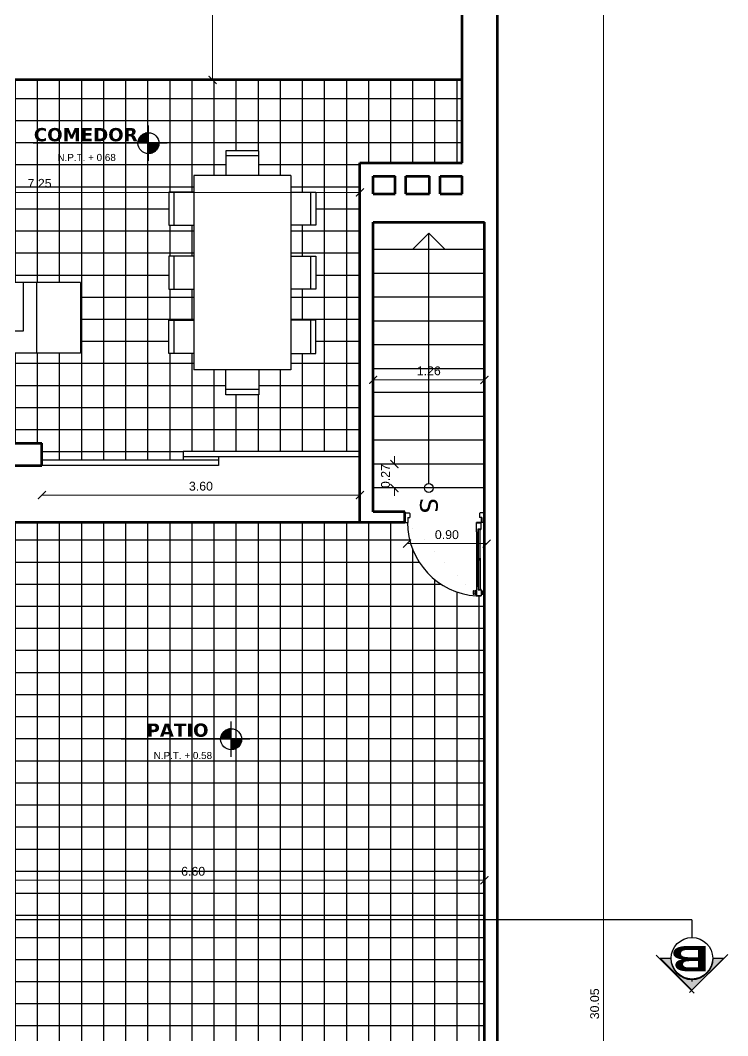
# Model space of a CAD drawing. Header units: inches. Extents: x -2.6 to 11.8, y -3.4 to 32.7.
# Drawn here: x 3.8 to 11.81, y 14.66 to 26.16 of the extents above; entities that cross this region are included whole.
import ezdxf
from ezdxf.enums import TextEntityAlignment as Align

# ---------------------------------------------------------------- set-up
doc = ezdxf.new("R2010")
doc.units = ezdxf.units.IN
doc.header["$MEASUREMENT"] = 0
doc.linetypes.add('CONTINUA', pattern=[0])
for name, color, linetype in [('Cotas', 60, 'Continuous'), ('Flecha', 6, 'Continuous'), ('Gradas', 3, 'Continuous'), ('Linea de corte', 30, 'Continuous'), ('Mobiliario', 2, 'Continuous'), ('Niveles', 86, 'Continuous'), ('Paisaje', 132, 'Continuous'), ('Puerta corrediza', 2, 'Continuous'), ('Puertas', 1, 'Continuous'), ('Texto', 98, 'Continuous'), ('Textura piso', 8, 'Continuous')]:
    doc.layers.add(name, color=color, linetype=linetype)
doc.layers.add('Paredes', color=5, linetype='Continuous', lineweight=80)
doc.styles.add('SANSSERIFBOLD', font='sasb____.pfb', dxfattribs={"width": 0.85, "height": 0.6})
doc.styles.get("Standard").update_dxf_attribs({"font": 'arial.ttf'})
doc.styles.add('style1', font='arial.ttf')
doc.dimstyles.new('Cotas', dxfattribs={"dimtxt": 0.1, "dimasz": 0.09, "dimexe": 0.2, "dimexo": 0.4, "dimgap": 0.05, "dimtad": 1, "dimzin": 0, "dimdsep": 46, "dimtxsty": 'Standard', "dimblk": 'ARCHTICK', "dimcen": 0.09, "dimse1": 1, "dimse2": 1, "dimclrd": 60, "dimclre": 256, "dimadec": 0, "dimazin": 0, "dimtfac": 1, "dimtix": 1, "dimtofl": 0, "dimtmove": 1, "dimatfit": 3, "dimfxl": 0, "dimtolj": 1, "dimtzin": 0, "dimlwd": 9, "dimarcsym": 0})
pattern_1 = [(0, (-26.74984, -126.97242), (7e-17, 0.25), []), (90, (-26.74984, -126.97242), (-0.25, 7e-17), [])]

# ---------------------------------------------------------------- blocks, each defined once
blk = doc.blocks.new('Mesa')
at = {"layer": 'Mobiliario'}
for p, q in [((42.574, 39.86), (42.199, 39.86)), ((42.199, 39.86), (42.199, 39.579)), ((42.574, 39.801), (42.199, 39.801)), ((42.574, 39.579), (42.574, 39.86)), ((42.936, 39.579), (41.836, 39.579)), ((41.836, 39.579), (41.836, 37.379)), ((42.936, 39.579), (42.936, 37.379)), ((41.836, 39.392), (41.555, 39.392)), ((41.555, 39.392), (41.555, 39.016)), ((41.613, 39.392), (41.613, 39.016)), ((42.936, 39.392), (43.218, 39.392)), ((43.159, 39.392), (43.159, 39.016)), ((43.218, 39.392), (43.218, 39.016)), ((41.555, 39.016), (41.836, 39.016)), ((43.218, 39.016), (42.936, 39.016)), ((41.836, 38.666), (41.555, 38.666)), ((41.555, 38.666), (41.555, 38.291)), ((41.613, 38.666), (41.613, 38.291)), ((42.936, 38.666), (43.218, 38.666)), ((43.159, 38.666), (43.159, 38.291)), ((43.218, 38.666), (43.218, 38.291)), ((41.555, 38.291), (41.836, 38.291)), ((43.218, 38.291), (42.936, 38.291)), ((41.555, 37.565), (41.555, 37.941)), ((41.555, 37.941), (41.836, 37.941)), ((41.613, 37.941), (41.613, 37.565)), ((43.218, 37.941), (42.936, 37.941)), ((43.159, 37.941), (43.159, 37.565)), ((43.218, 37.565), (43.218, 37.941)), ((41.836, 37.565), (41.555, 37.565)), ((42.936, 37.565), (43.218, 37.565)), ((42.936, 37.379), (41.836, 37.379)), ((42.199, 37.097), (42.199, 37.379)), ((42.574, 37.379), (42.574, 37.097)), ((42.574, 37.156), (42.199, 37.156)), ((42.574, 37.097), (42.199, 37.097))]:
    blk.add_line(p, q, dxfattribs=at)
blk = doc.blocks.new('Muebles cocina')
at = {"layer": 'Mobiliario'}
for p, q in [((40.124, 31.347), (40.124, 28.847)), ((40.124, 31.347), (40.924, 31.347)), ((40.924, 31.347), (40.924, 28.847)), ((40.124, 30.847), (40.924, 30.847)), ((39.824, 30.611), (39.224, 30.611)), ((39.224, 30.611), (39.224, 29.511)), ((39.824, 30.611), (39.824, 29.511)), ((40.124, 30.697), (40.674, 30.697)), ((40.674, 30.697), (40.674, 28.997)), ((40.124, 30.137), (40.674, 30.137)), ((40.674, 29.557), (40.124, 29.557)), ((39.224, 29.511), (39.824, 29.511)), ((39.224, 29.211), (39.824, 29.211)), ((39.224, 29.211), (39.224, 28.761)), ((39.824, 28.761), (39.824, 29.211)), ((40.674, 28.997), (40.124, 28.997)), ((39.224, 28.761), (39.824, 28.761)), ((40.924, 28.847), (40.124, 28.847))]:
    blk.add_line(p, q, dxfattribs=at)
blk = doc.blocks.new('puerta2')
at = {"layer": 'Puertas'}
for p, q in [((150.338, 38.722), (150.338, 38.614)), ((150.338, 38.722), (150.385, 38.722)), ((150.338, 38.722), (150.338, 38.614)), ((150.338, 38.722), (150.385, 38.722)), ((150.369, 38.67), (150.369, 38.614)), ((150.369, 38.67), (150.392, 38.67)), ((150.369, 38.67), (150.369, 38.614)), ((150.369, 38.67), (150.392, 38.67)), ((150.371, 38.668), (150.371, 38.614)), ((150.373, 38.668), (150.371, 38.668)), ((150.371, 38.668), (150.371, 38.614)), ((150.373, 38.668), (150.371, 38.668)), ((150.373, 38.668), (150.373, 38.614)), ((150.373, 38.668), (150.373, 38.614)), ((150.385, 38.722), (150.392, 38.715)), ((150.385, 38.722), (150.392, 38.715)), ((150.392, 38.715), (150.392, 38.67)), ((150.392, 38.715), (150.392, 38.67)), ((151.191, 38.722), (151.184, 38.715)), ((151.191, 38.722), (151.184, 38.715)), ((151.184, 38.715), (151.184, 38.67)), ((151.184, 38.715), (151.184, 38.67)), ((151.206, 38.67), (151.184, 38.67)), ((151.206, 38.67), (151.184, 38.67)), ((151.238, 38.722), (151.191, 38.722)), ((151.238, 38.722), (151.191, 38.722)), ((151.206, 38.67), (151.206, 38.614)), ((151.206, 38.67), (151.206, 38.614)), ((151.238, 38.722), (151.238, 38.614)), ((151.238, 38.722), (151.238, 38.614)), ((150.338, 38.614), (150.369, 38.614)), ((150.338, 38.614), (150.369, 38.614)), ((150.371, 38.614), (150.373, 38.614)), ((150.371, 38.614), (150.373, 38.614)), ((150.375, 38.612), (150.375, 38.61)), ((150.375, 38.612), (150.429, 38.612)), ((150.375, 38.612), (150.375, 38.61)), ((150.375, 38.612), (150.429, 38.612)), ((150.429, 38.61), (150.375, 38.61)), ((150.429, 38.61), (150.375, 38.61)), ((150.375, 38.541), (150.375, 38.608)), ((150.429, 38.608), (150.375, 38.608)), ((150.375, 38.608), (150.429, 38.608)), ((150.375, 38.541), (150.375, 38.608)), ((150.429, 38.608), (150.375, 38.608)), ((150.375, 38.608), (150.429, 38.608)), ((150.408, 38.541), (150.375, 38.541)), ((150.408, 38.541), (150.375, 38.541)), ((150.382, 38.539), (150.375, 38.539)), ((150.382, 38.539), (150.375, 38.539)), ((150.382, 38.532), (150.382, 38.539)), ((150.382, 38.532), (150.382, 38.539)), ((150.385, 38.183), (150.385, 38.539)), ((150.385, 38.208), (150.385, 38.539)), ((150.385, 38.539), (150.406, 38.539)), ((150.406, 38.539), (150.385, 38.539)), ((150.385, 38.183), (150.385, 38.539)), ((150.385, 38.208), (150.385, 38.539)), ((150.385, 38.539), (150.406, 38.539)), ((150.406, 38.539), (150.385, 38.539)), ((150.406, 38.5), (150.406, 38.539)), ((150.406, 38.5), (150.406, 38.539)), ((150.408, 38.5), (150.408, 38.541)), ((150.408, 38.5), (150.408, 38.541)), ((150.429, 38.61), (150.429, 38.612)), ((150.429, 38.61), (150.429, 38.612)), ((150.429, 38.507), (150.429, 38.608)), ((150.429, 38.507), (150.429, 38.608)), ((151.238, 38.614), (151.206, 38.614)), ((151.238, 38.614), (151.206, 38.614)), ((150.406, 38.5), (150.405, 38.499)), ((150.406, 38.5), (150.405, 38.499)), ((150.406, 38.498), (150.405, 38.499)), ((150.406, 38.498), (150.405, 38.499)), ((150.406, 38.183), (150.406, 38.498)), ((150.406, 38.208), (150.406, 38.498)), ((150.406, 38.183), (150.406, 38.498)), ((150.406, 38.208), (150.406, 38.498)), ((150.423, 38.5), (150.408, 38.5)), ((150.423, 38.5), (150.408, 38.5)), ((150.413, 38.5), (150.413, 37.891)), ((150.413, 38.5), (150.413, 37.891)), ((150.419, 38.5), (150.419, 37.891)), ((150.419, 38.5), (150.419, 37.891)), ((150.423, 38.5), (150.429, 38.507)), ((150.423, 38.5), (150.429, 38.507)), ((150.426, 38.503), (150.426, 37.888)), ((150.426, 38.503), (150.426, 37.888)), ((150.428, 38.505), (150.428, 37.886)), ((150.428, 38.505), (150.428, 37.886)), ((150.429, 38.507), (150.429, 37.884)), ((150.429, 38.507), (150.429, 37.884)), ((150.385, 38.208), (150.385, 37.852)), ((150.385, 38.208), (150.385, 37.852)), ((150.385, 38.183), (150.385, 37.852)), ((150.385, 38.183), (150.385, 37.852)), ((150.406, 38.208), (150.406, 37.893)), ((150.406, 38.208), (150.406, 37.893)), ((150.406, 38.183), (150.406, 37.893)), ((150.406, 38.183), (150.406, 37.893)), ((150.341, 37.831), (150.341, 37.809)), ((150.341, 37.831), (150.341, 37.809)), ((150.359, 37.837), (150.35, 37.839)), ((150.359, 37.837), (150.35, 37.839)), ((150.359, 37.837), (150.359, 37.803)), ((150.359, 37.837), (150.359, 37.803)), ((150.359, 37.83), (150.365, 37.83)), ((150.359, 37.83), (150.365, 37.83)), ((150.365, 37.83), (150.365, 37.81)), ((150.365, 37.83), (150.365, 37.81)), ((150.371, 37.846), (150.375, 37.846)), ((150.371, 37.846), (150.375, 37.846)), ((150.382, 37.852), (150.375, 37.852)), ((150.382, 37.852), (150.375, 37.852)), ((150.408, 37.85), (150.375, 37.85)), ((150.375, 37.85), (150.375, 37.783)), ((150.408, 37.85), (150.375, 37.85)), ((150.375, 37.85), (150.375, 37.783)), ((150.382, 37.859), (150.382, 37.852)), ((150.382, 37.859), (150.382, 37.852)), ((150.385, 37.852), (150.406, 37.852)), ((150.406, 37.852), (150.385, 37.852)), ((150.385, 37.852), (150.406, 37.852)), ((150.406, 37.852), (150.385, 37.852)), ((150.406, 37.893), (150.405, 37.892)), ((150.406, 37.893), (150.405, 37.892)), ((150.406, 37.891), (150.405, 37.892)), ((150.406, 37.891), (150.405, 37.892)), ((150.406, 37.891), (150.406, 37.852)), ((150.406, 37.891), (150.406, 37.852)), ((150.408, 37.891), (150.408, 37.85)), ((150.423, 37.891), (150.408, 37.891)), ((150.408, 37.891), (150.408, 37.85)), ((150.423, 37.891), (150.408, 37.891)), ((150.423, 37.891), (150.429, 37.884)), ((150.423, 37.891), (150.429, 37.884)), ((150.429, 37.884), (150.429, 37.783)), ((150.429, 37.884), (150.429, 37.783)), ((150.434, 37.846), (150.429, 37.846)), ((150.434, 37.846), (150.429, 37.846)), ((150.446, 37.83), (150.44, 37.83)), ((150.44, 37.83), (150.44, 37.81)), ((150.446, 37.83), (150.44, 37.83)), ((150.44, 37.83), (150.44, 37.81)), ((150.446, 37.837), (150.457, 37.839)), ((150.446, 37.837), (150.457, 37.839)), ((150.446, 37.837), (150.446, 37.803)), ((150.446, 37.837), (150.446, 37.803)), ((150.466, 37.831), (150.466, 37.809)), ((150.466, 37.831), (150.466, 37.809)), ((150.341, 37.824), (150.338, 37.824)), ((150.338, 37.824), (150.338, 37.816)), ((150.341, 37.824), (150.338, 37.824)), ((150.338, 37.824), (150.338, 37.816)), ((150.338, 37.816), (150.341, 37.816)), ((150.338, 37.816), (150.341, 37.816)), ((150.341, 37.816), (150.341, 37.824)), ((150.341, 37.816), (150.341, 37.824)), ((150.359, 37.803), (150.35, 37.8)), ((150.359, 37.803), (150.35, 37.8)), ((150.359, 37.81), (150.365, 37.81)), ((150.359, 37.81), (150.365, 37.81)), ((150.371, 37.794), (150.375, 37.794)), ((150.371, 37.794), (150.375, 37.794)), ((150.429, 37.783), (150.375, 37.783)), ((150.375, 37.783), (150.429, 37.783)), ((150.429, 37.783), (150.375, 37.783)), ((150.375, 37.783), (150.429, 37.783)), ((150.434, 37.794), (150.429, 37.794)), ((150.434, 37.794), (150.429, 37.794)), ((150.446, 37.81), (150.44, 37.81)), ((150.446, 37.81), (150.44, 37.81)), ((150.446, 37.803), (150.457, 37.8)), ((150.446, 37.803), (150.457, 37.8))]:
    blk.add_line(p, q, dxfattribs=at)
at = {"layer": 'Puertas', "extrusion": (0, 0, -1)}
for centre, major_axis, start_param, end_param in [((150.373, 38.612), (0.00153, 0.00153), -1.570796, 4.712389), ((150.373, 38.612), (0.00153, 0.00153), -1.570796, 4.712389), ((150.382, 38.539), (0.00485, 0.00485), 2.356194, 3.926991), ((150.382, 38.539), (0.00485, 0.00485), 2.356194, 3.926991), ((150.377, 38.611), (-0.587, 0.587), 2.35245, 3.863557), ((150.349, 37.831), (0.00575, 0.00575), 3.926991, 5.579394), ((150.349, 37.831), (0.00575, 0.00575), 3.926991, 5.579394), ((150.345, 37.846), (-0.0182, 0.0182), 2.357943, 3.03977), ((150.345, 37.846), (-0.0182, 0.0182), 2.357943, 3.03977), ((150.382, 37.852), (-0.00485, 0.00485), 5.497787, 7.068583), ((150.382, 37.852), (-0.00485, 0.00485), 5.497787, 7.068583), ((150.46, 37.846), (-0.0182, 0.0182), 4.814212, 5.496038), ((150.46, 37.846), (-0.0182, 0.0182), 4.814212, 5.496038), ((150.458, 37.831), (-0.00575, 0.00575), 0.703791, 2.356194), ((150.458, 37.831), (-0.00575, 0.00575), 0.703791, 2.356194), ((150.349, 37.809), (-0.00575, 0.00575), 3.845384, 5.497787), ((150.349, 37.809), (-0.00575, 0.00575), 3.845384, 5.497787), ((150.345, 37.794), (-0.0182, 0.0182), 1.672619, 2.354446), ((150.345, 37.794), (-0.0182, 0.0182), 1.672619, 2.354446), ((150.46, 37.794), (-0.0182, 0.0182), 5.499536, 6.181362), ((150.46, 37.794), (-0.0182, 0.0182), 5.499536, 6.181362), ((150.458, 37.809), (-0.00575, 0.00575), 2.356194, 4.008598), ((150.458, 37.809), (-0.00575, 0.00575), 2.356194, 4.008598)]:
    blk.add_ellipse(centre, major_axis=major_axis, ratio=1, start_param=start_param, end_param=end_param, dxfattribs=at)
blk = doc.blocks.new('ppuerta closet')
at = {"layer": 'Puerta corrediza'}
for p, q in [((149.8527, 30.2098), (150.8493, 30.2098)), ((149.8527, 30.1798), (149.8527, 30.2098)), ((150.8493, 30.2098), (150.8493, 30.1798)), ((149.0561, 30.1298), (149.0561, 30.1598)), ((150.0527, 30.1598), (149.0561, 30.1598)), ((150.0527, 30.1298), (149.0561, 30.1298)), ((149.8527, 30.1798), (150.8493, 30.1798)), ((150.0527, 30.1298), (150.0527, 30.1598))]:
    blk.add_line(p, q, dxfattribs=at)
blk = doc.blocks.new('Nivel')
at = {"layer": 'Niveles'}
for p, q in [((46.512, 32.297), (46.512, 32.695)), ((46.512, 32.539), (46.401, 32.539)), ((46.512, 32.544), (46.403, 32.544)), ((46.404, 32.546), (46.404, 32.496)), ((46.512, 32.549), (46.405, 32.549)), ((46.512, 32.554), (46.408, 32.554)), ((46.409, 32.555), (46.409, 32.496)), ((46.512, 32.559), (46.411, 32.559)), ((46.512, 32.564), (46.414, 32.564)), ((46.414, 32.563), (46.414, 32.496)), ((46.512, 32.569), (46.418, 32.569)), ((46.419, 32.57), (46.419, 32.496)), ((46.512, 32.574), (46.422, 32.574)), ((46.423, 32.576), (46.423, 32.496)), ((46.512, 32.579), (46.427, 32.579)), ((46.428, 32.581), (46.428, 32.496)), ((46.512, 32.584), (46.432, 32.584)), ((46.433, 32.586), (46.433, 32.496)), ((46.438, 32.59), (46.438, 32.496)), ((46.512, 32.589), (46.438, 32.589)), ((46.443, 32.593), (46.443, 32.496)), ((46.512, 32.594), (46.444, 32.594)), ((46.448, 32.597), (46.448, 32.496)), ((46.512, 32.599), (46.452, 32.599)), ((46.453, 32.6), (46.453, 32.496)), ((46.458, 32.602), (46.458, 32.496)), ((46.512, 32.604), (46.462, 32.604)), ((46.463, 32.605), (46.463, 32.496)), ((46.468, 32.607), (46.468, 32.496)), ((46.473, 32.609), (46.473, 32.496)), ((46.512, 32.609), (46.474, 32.609)), ((46.478, 32.61), (46.478, 32.496)), ((46.483, 32.612), (46.483, 32.496)), ((46.488, 32.613), (46.488, 32.496)), ((46.493, 32.614), (46.493, 32.496)), ((46.512, 32.614), (46.495, 32.614)), ((46.498, 32.614), (46.498, 32.496)), ((46.503, 32.615), (46.503, 32.496)), ((46.508, 32.615), (46.508, 32.496)), ((46.723, 32.496), (45.205, 32.496)), ((46.512, 32.51), (46.393, 32.51)), ((46.512, 32.505), (46.393, 32.505)), ((46.512, 32.5), (46.393, 32.5)), ((46.512, 32.515), (46.394, 32.515)), ((46.394, 32.511), (46.394, 32.496)), ((46.512, 32.52), (46.395, 32.52)), ((46.512, 32.525), (46.396, 32.525)), ((46.512, 32.53), (46.398, 32.53)), ((46.512, 32.534), (46.399, 32.534)), ((46.399, 32.533), (46.399, 32.496)), ((46.631, 32.495), (46.512, 32.495)), ((46.631, 32.49), (46.512, 32.49)), ((46.631, 32.485), (46.512, 32.485)), ((46.63, 32.48), (46.512, 32.48)), ((46.629, 32.475), (46.512, 32.475)), ((46.628, 32.47), (46.512, 32.47)), ((46.627, 32.465), (46.512, 32.465)), ((46.626, 32.46), (46.512, 32.46)), ((46.624, 32.455), (46.512, 32.455)), ((46.622, 32.45), (46.512, 32.45)), ((46.62, 32.445), (46.512, 32.445)), ((46.617, 32.44), (46.512, 32.44)), ((46.615, 32.435), (46.512, 32.435)), ((46.612, 32.43), (46.512, 32.43)), ((46.608, 32.425), (46.512, 32.425)), ((46.513, 32.496), (46.513, 32.377)), ((46.518, 32.496), (46.518, 32.377)), ((46.523, 32.496), (46.523, 32.377)), ((46.528, 32.496), (46.528, 32.378)), ((46.533, 32.496), (46.533, 32.378)), ((46.538, 32.496), (46.538, 32.379)), ((46.543, 32.496), (46.543, 32.381)), ((46.548, 32.496), (46.548, 32.382)), ((46.553, 32.496), (46.553, 32.384)), ((46.558, 32.496), (46.558, 32.386)), ((46.563, 32.496), (46.563, 32.388)), ((46.568, 32.496), (46.568, 32.39)), ((46.573, 32.496), (46.573, 32.393)), ((46.578, 32.496), (46.578, 32.396)), ((46.583, 32.496), (46.583, 32.4)), ((46.588, 32.496), (46.588, 32.403)), ((46.593, 32.496), (46.593, 32.408)), ((46.597, 32.496), (46.597, 32.413)), ((46.602, 32.496), (46.602, 32.418)), ((46.607, 32.496), (46.607, 32.424)), ((46.612, 32.496), (46.612, 32.431)), ((46.617, 32.496), (46.617, 32.44)), ((46.622, 32.496), (46.622, 32.45)), ((46.627, 32.496), (46.627, 32.465)), ((46.604, 32.42), (46.512, 32.42)), ((46.6, 32.415), (46.512, 32.415)), ((46.595, 32.41), (46.512, 32.41)), ((46.59, 32.405), (46.512, 32.405)), ((46.583, 32.4), (46.512, 32.4)), ((46.576, 32.395), (46.512, 32.395)), ((46.568, 32.39), (46.512, 32.39)), ((46.557, 32.385), (46.512, 32.385)), ((46.542, 32.38), (46.512, 32.38))]:
    blk.add_line(p, q, dxfattribs=at)
blk.add_circle((46.512, 32.496), 0.119, dxfattribs=at)
blk = doc.blocks.new('Nivel2')
at = {"layer": 'Niveles'}
for p, q in [((46.512, 32.297), (46.512, 32.695)), ((46.512, 32.539), (46.401, 32.539)), ((46.512, 32.544), (46.403, 32.544)), ((46.404, 32.546), (46.404, 32.496)), ((46.512, 32.549), (46.405, 32.549)), ((46.512, 32.554), (46.408, 32.554)), ((46.409, 32.555), (46.409, 32.496)), ((46.512, 32.559), (46.411, 32.559)), ((46.512, 32.564), (46.414, 32.564)), ((46.414, 32.563), (46.414, 32.496)), ((46.512, 32.569), (46.418, 32.569)), ((46.419, 32.57), (46.419, 32.496)), ((46.512, 32.574), (46.422, 32.574)), ((46.423, 32.576), (46.423, 32.496)), ((46.512, 32.579), (46.427, 32.579)), ((46.428, 32.581), (46.428, 32.496)), ((46.512, 32.584), (46.432, 32.584)), ((46.433, 32.586), (46.433, 32.496)), ((46.438, 32.59), (46.438, 32.496)), ((46.512, 32.589), (46.438, 32.589)), ((46.443, 32.593), (46.443, 32.496)), ((46.512, 32.594), (46.444, 32.594)), ((46.448, 32.597), (46.448, 32.496)), ((46.512, 32.599), (46.452, 32.599)), ((46.453, 32.6), (46.453, 32.496)), ((46.458, 32.602), (46.458, 32.496)), ((46.512, 32.604), (46.462, 32.604)), ((46.463, 32.605), (46.463, 32.496)), ((46.468, 32.607), (46.468, 32.496)), ((46.473, 32.609), (46.473, 32.496)), ((46.512, 32.609), (46.474, 32.609)), ((46.478, 32.61), (46.478, 32.496)), ((46.483, 32.612), (46.483, 32.496)), ((46.488, 32.613), (46.488, 32.496)), ((46.493, 32.614), (46.493, 32.496)), ((46.512, 32.614), (46.495, 32.614)), ((46.498, 32.614), (46.498, 32.496)), ((46.503, 32.615), (46.503, 32.496)), ((46.508, 32.615), (46.508, 32.496)), ((46.723, 32.496), (45.266, 32.496)), ((46.512, 32.51), (46.393, 32.51)), ((46.512, 32.505), (46.393, 32.505)), ((46.512, 32.5), (46.393, 32.5)), ((46.512, 32.515), (46.394, 32.515)), ((46.394, 32.511), (46.394, 32.496)), ((46.512, 32.52), (46.395, 32.52)), ((46.512, 32.525), (46.396, 32.525)), ((46.512, 32.53), (46.398, 32.53)), ((46.512, 32.534), (46.399, 32.534)), ((46.399, 32.533), (46.399, 32.496)), ((46.631, 32.495), (46.512, 32.495)), ((46.631, 32.49), (46.512, 32.49)), ((46.631, 32.485), (46.512, 32.485)), ((46.63, 32.48), (46.512, 32.48)), ((46.629, 32.475), (46.512, 32.475)), ((46.628, 32.47), (46.512, 32.47)), ((46.627, 32.465), (46.512, 32.465)), ((46.626, 32.46), (46.512, 32.46)), ((46.624, 32.455), (46.512, 32.455)), ((46.622, 32.45), (46.512, 32.45)), ((46.62, 32.445), (46.512, 32.445)), ((46.617, 32.44), (46.512, 32.44)), ((46.615, 32.435), (46.512, 32.435)), ((46.612, 32.43), (46.512, 32.43)), ((46.608, 32.425), (46.512, 32.425)), ((46.513, 32.496), (46.513, 32.377)), ((46.518, 32.496), (46.518, 32.377)), ((46.523, 32.496), (46.523, 32.377)), ((46.528, 32.496), (46.528, 32.378)), ((46.533, 32.496), (46.533, 32.378)), ((46.538, 32.496), (46.538, 32.379)), ((46.543, 32.496), (46.543, 32.381)), ((46.548, 32.496), (46.548, 32.382)), ((46.553, 32.496), (46.553, 32.384)), ((46.558, 32.496), (46.558, 32.386)), ((46.563, 32.496), (46.563, 32.388)), ((46.568, 32.496), (46.568, 32.39)), ((46.573, 32.496), (46.573, 32.393)), ((46.578, 32.496), (46.578, 32.396)), ((46.583, 32.496), (46.583, 32.4)), ((46.588, 32.496), (46.588, 32.403)), ((46.593, 32.496), (46.593, 32.408)), ((46.597, 32.496), (46.597, 32.413)), ((46.602, 32.496), (46.602, 32.418)), ((46.607, 32.496), (46.607, 32.424)), ((46.612, 32.496), (46.612, 32.431)), ((46.617, 32.496), (46.617, 32.44)), ((46.622, 32.496), (46.622, 32.45)), ((46.627, 32.496), (46.627, 32.465)), ((46.604, 32.42), (46.512, 32.42)), ((46.6, 32.415), (46.512, 32.415)), ((46.595, 32.41), (46.512, 32.41)), ((46.59, 32.405), (46.512, 32.405)), ((46.583, 32.4), (46.512, 32.4)), ((46.576, 32.395), (46.512, 32.395)), ((46.568, 32.39), (46.512, 32.39)), ((46.557, 32.385), (46.512, 32.385)), ((46.542, 32.38), (46.512, 32.38))]:
    blk.add_line(p, q, dxfattribs=at)
blk.add_circle((46.512, 32.496), 0.119, dxfattribs=at)
blk = doc.blocks.new('_ArchTick')
at = {"color": 0, "linetype": 'ByBlock', "const_width": 0.15}
blk.add_lwpolyline([(-0.5, -0.5), (0.5, 0.5)], dxfattribs=at)
blk = doc.blocks.new('*D105')
at = {"layer": 'Cotas', "color": 60, "linetype": 'CONTINUA', "lineweight": 9, "transparency": 16777216}
blk.add_line((10.41, 30.05), (10.41, 0), dxfattribs=at)
at = {"layer": 'Defpoints', "color": 0, "transparency": 16777216}
for p in [(10.41, 30.05), (10.41, 0), (10.41, 0)]:
    blk.add_point(p, dxfattribs=at)
at = {"layer": 'Cotas', "color": 60, "lineweight": 9, "transparency": 16777216, "xscale": 0.09, "yscale": 0.09, "zscale": 0.09}
for p, rotation in [((10.41, 30.05), 90), ((10.41, 0), 270)]:
    blk.add_blockref('_ArchTick', p, dxfattribs=dict(at, rotation=rotation))
at = {"layer": 'Cotas', "color": 0, "transparency": 16777216, "insert": (10.309, 15.025), "char_height": 0.1, "attachment_point": 5, "rotation": 90}
blk.add_mtext('\\A1;30.05', dxfattribs=at)
blk = doc.blocks.new('*D111')
at = {"layer": 'Cotas', "color": 60, "linetype": 'CONTINUA', "lineweight": 9, "transparency": 16777216}
blk.add_line((4.05, 20.785), (7.65, 20.785), dxfattribs=at)
at = {"layer": 'Defpoints', "color": 0, "transparency": 16777216}
for p in [(4.05, 20.785), (7.65, 20.785), (7.65, 20.785)]:
    blk.add_point(p, dxfattribs=at)
at = {"layer": 'Cotas', "color": 60, "lineweight": 9, "transparency": 16777216, "xscale": 0.09, "yscale": 0.09, "zscale": 0.09, "rotation": 180}
blk.add_blockref('_ArchTick', (4.05, 20.785), dxfattribs=at)
at = {"layer": 'Cotas', "color": 60, "lineweight": 9, "transparency": 16777216, "xscale": 0.09, "yscale": 0.09, "zscale": 0.09}
blk.add_blockref('_ArchTick', (7.65, 20.785), dxfattribs=at)
at = {"layer": 'Cotas', "color": 0, "transparency": 16777216, "insert": (5.85, 20.886), "char_height": 0.1, "attachment_point": 5}
blk.add_mtext('\\A1;3.60', dxfattribs=at)
blk = doc.blocks.new('*D143')
at = {"layer": 'Cotas', "color": 60, "linetype": 'CONTINUA', "lineweight": 9, "transparency": 16777216}
blk.add_line((2.464, 16.424), (9.06, 16.424), dxfattribs=at)
at = {"layer": 'Defpoints', "color": 0, "transparency": 16777216}
for p in [(2.464, 16.424), (9.06, 16.424), (9.06, 16.424)]:
    blk.add_point(p, dxfattribs=at)
at = {"layer": 'Cotas', "color": 60, "lineweight": 9, "transparency": 16777216, "xscale": 0.09, "yscale": 0.09, "zscale": 0.09, "rotation": 180}
blk.add_blockref('_ArchTick', (2.464, 16.424), dxfattribs=at)
at = {"layer": 'Cotas', "color": 60, "lineweight": 9, "transparency": 16777216, "xscale": 0.09, "yscale": 0.09, "zscale": 0.09}
blk.add_blockref('_ArchTick', (9.06, 16.424), dxfattribs=at)
at = {"layer": 'Cotas', "color": 0, "transparency": 16777216, "insert": (5.762, 16.525), "char_height": 0.1, "attachment_point": 5}
blk.add_mtext('\\A1;6.60', dxfattribs=at)
blk = doc.blocks.new('*D144')
at = {"layer": 'Cotas', "color": 60, "linetype": 'CONTINUA', "lineweight": 9, "transparency": 16777216}
blk.add_line((0.396, 24.213), (7.65, 24.213), dxfattribs=at)
at = {"layer": 'Defpoints', "color": 0, "transparency": 16777216}
for p in [(0.396, 24.213), (7.65, 24.213), (7.65, 24.213)]:
    blk.add_point(p, dxfattribs=at)
at = {"layer": 'Cotas', "color": 60, "lineweight": 9, "transparency": 16777216, "xscale": 0.09, "yscale": 0.09, "zscale": 0.09, "rotation": 180}
blk.add_blockref('_ArchTick', (0.396, 24.213), dxfattribs=at)
at = {"layer": 'Cotas', "color": 60, "lineweight": 9, "transparency": 16777216, "xscale": 0.09, "yscale": 0.09, "zscale": 0.09}
blk.add_blockref('_ArchTick', (7.65, 24.213), dxfattribs=at)
at = {"layer": 'Cotas', "color": 0, "transparency": 16777216, "insert": (4.023, 24.315), "char_height": 0.1, "attachment_point": 5}
blk.add_mtext('\\A1;7.25', dxfattribs=at)
blk = doc.blocks.new('*D145')
at = {"layer": 'Cotas', "color": 60, "linetype": 'CONTINUA', "lineweight": 9, "transparency": 16777216}
for p, q in [((8.041, 21.136), (8.041, 21.226)), ((8.041, 20.866), (8.041, 20.776))]:
    blk.add_line(p, q, dxfattribs=at)
at = {"layer": 'Defpoints', "color": 0, "transparency": 16777216}
for p in [(8.041, 21.136), (8.041, 21.136), (8.041, 20.866)]:
    blk.add_point(p, dxfattribs=at)
at = {"layer": 'Cotas', "color": 60, "lineweight": 9, "transparency": 16777216, "xscale": 0.09, "yscale": 0.09, "zscale": 0.09}
for p, rotation in [((8.041, 21.136), 270), ((8.041, 20.866), 90)]:
    blk.add_blockref('_ArchTick', p, dxfattribs=dict(at, rotation=rotation))
at = {"layer": 'Cotas', "color": 0, "transparency": 16777216, "insert": (7.94, 21.001), "char_height": 0.1, "attachment_point": 5, "rotation": 90}
blk.add_mtext('\\A1;0.27', dxfattribs=at)
blk = doc.blocks.new('*D146')
at = {"layer": 'Cotas', "color": 60, "linetype": 'CONTINUA', "lineweight": 9, "transparency": 16777216}
blk.add_line((8.185, 20.236), (9.085, 20.236), dxfattribs=at)
at = {"layer": 'Defpoints', "color": 0, "transparency": 16777216}
for p in [(8.185, 20.236), (9.085, 20.236), (9.085, 20.236)]:
    blk.add_point(p, dxfattribs=at)
at = {"layer": 'Cotas', "color": 60, "lineweight": 9, "transparency": 16777216, "xscale": 0.09, "yscale": 0.09, "zscale": 0.09, "rotation": 180}
blk.add_blockref('_ArchTick', (8.185, 20.236), dxfattribs=at)
at = {"layer": 'Cotas', "color": 60, "lineweight": 9, "transparency": 16777216, "xscale": 0.09, "yscale": 0.09, "zscale": 0.09}
blk.add_blockref('_ArchTick', (9.085, 20.236), dxfattribs=at)
at = {"layer": 'Cotas', "color": 0, "transparency": 16777216, "insert": (8.635, 20.337), "char_height": 0.1, "attachment_point": 5}
blk.add_mtext('\\A1;0.90', dxfattribs=at)
blk = doc.blocks.new('*D147')
at = {"layer": 'Cotas', "color": 60, "linetype": 'CONTINUA', "lineweight": 9, "transparency": 16777216}
blk.add_line((7.8, 22.091), (9.06, 22.091), dxfattribs=at)
at = {"layer": 'Defpoints', "color": 0, "transparency": 16777216}
for p in [(7.8, 22.091), (9.06, 22.091), (9.06, 22.091)]:
    blk.add_point(p, dxfattribs=at)
at = {"layer": 'Cotas', "color": 60, "lineweight": 9, "transparency": 16777216, "xscale": 0.09, "yscale": 0.09, "zscale": 0.09, "rotation": 180}
blk.add_blockref('_ArchTick', (7.8, 22.091), dxfattribs=at)
at = {"layer": 'Cotas', "color": 60, "lineweight": 9, "transparency": 16777216, "xscale": 0.09, "yscale": 0.09, "zscale": 0.09}
blk.add_blockref('_ArchTick', (9.06, 22.091), dxfattribs=at)
at = {"layer": 'Cotas', "color": 0, "transparency": 16777216, "insert": (8.43, 22.192), "char_height": 0.1, "attachment_point": 5}
blk.add_mtext('\\A1;1.26', dxfattribs=at)
blk = doc.blocks.new('*D148')
at = {"layer": 'Cotas', "color": 60, "linetype": 'CONTINUA', "lineweight": 9, "transparency": 16777216}
blk.add_line((5.981, 25.487), (5.981, 29.75), dxfattribs=at)
at = {"layer": 'Defpoints', "color": 0, "transparency": 16777216}
for p in [(5.981, 29.75), (5.981, 29.75), (5.981, 25.487)]:
    blk.add_point(p, dxfattribs=at)
at = {"layer": 'Cotas', "color": 60, "lineweight": 9, "transparency": 16777216, "xscale": 0.09, "yscale": 0.09, "zscale": 0.09}
for p, rotation in [((5.981, 29.75), 90), ((5.981, 25.487), 270)]:
    blk.add_blockref('_ArchTick', p, dxfattribs=dict(at, rotation=rotation))
at = {"layer": 'Cotas', "color": 0, "transparency": 16777216, "insert": (5.88, 27.618), "char_height": 0.1, "attachment_point": 5, "rotation": 90}
blk.add_mtext('\\A1;4.26', dxfattribs=at)
blk = doc.blocks.new('corte 2')
at = {"layer": 'Cotas', "linetype": 'ByBlock'}
blk.add_hatch(color=256, dxfattribs=at).paths.add_polyline_path([(29.39, 30.862), (29.029, 30.501), (29.15, 30.501, -1), (29.63, 30.501), (29.751, 30.501)])
at = {"layer": 'Cotas', "color": 3, "linetype": 'Continuous'}
for p, q in [((28.985, 30.457), (29.418, 30.89)), ((29.795, 30.466), (29.366, 30.895))]:
    blk.add_line(p, q, dxfattribs=at)
at = {"layer": 'Cotas', "color": 3}
for p, q in [((29.029, 30.501), (29.39, 30.862)), ((29.39, 30.862), (29.751, 30.501)), ((29.15, 30.501), (29.029, 30.501)), ((29.751, 30.501), (29.63, 30.501))]:
    blk.add_line(p, q, dxfattribs=at)
at = {"layer": 'Cotas', "color": 3, "linetype": 'Continuous'}
blk.add_circle((29.39, 30.501), 0.235, dxfattribs=at)
at = {"layer": 'Cotas', "color": 3}
blk.add_arc((29.39, 30.501), 0.24, 0, 180, dxfattribs=at)
at = {"layer": 'Cotas', "color": 3, "style": 'SANSSERIFBOLD', "width": 1.5}
blk.add_text('B', height=0.288, dxfattribs=at).set_placement((29.411, 30.362), align=Align.CENTER)

msp = doc.modelspace()

# ---------------------------------------------------------------- hatches: boundary and pattern name
at = {"layer": 'Textura piso'}
h = msp.add_hatch(dxfattribs=at)
h.set_pattern_fill('ANSI37', color=256, scale=2, angle=315, style=0)
h.set_pattern_definition(pattern_1)
edge = h.paths.add_edge_path()
edge.add_line((5.649, 21.182), (5.649, 21.222))
edge.add_line((5.649, 21.222), (5.649, 21.283))
edge.add_line((5.649, 21.283), (7.65, 21.283))
edge.add_line((7.65, 21.283), (7.65, 21.283))
edge.add_line((7.65, 21.283), (7.65, 21.283))
edge.add_line((7.65, 21.283), (7.65, 24.547))
edge.add_line((7.65, 24.547), (8.81, 24.547))
edge.add_line((8.81, 24.547), (8.81, 25.487))
edge.add_line((8.81, 25.487), (0.396, 25.487))
edge.add_line((0.396, 25.487), (0.396, 20.57))
edge.add_line((0.396, 20.57), (0.423, 20.57))
edge.add_ellipse((0.432, 20.572), major_axis=(0.00153, -0.00153), ratio=1, start_angle=90, end_angle=405, ccw=False)
edge.add_line((0.434, 20.574), (0.434, 20.649))
edge.add_ellipse((0.441, 20.645), major_axis=(0.00485, -0.00485), ratio=1, start_angle=135, end_angle=225, ccw=False)
edge.add_line((0.443, 20.653), (0.443, 21.001))
edge.add_line((0.443, 21.001), (0.443, 21.324))
edge.add_ellipse((0.441, 21.332), major_axis=(0.00485, 0.00485), ratio=1, start_angle=135, end_angle=225, ccw=False)
edge.add_line((0.434, 21.328), (0.434, 21.401))
edge.add_line((0.434, 21.401), (0.488, 21.401))
edge.add_ellipse((0.435, 20.573), major_axis=(0.799, -0.377), ratio=0.930335, start_angle=28.1853, end_angle=110.2637, ccw=False)
edge.add_ellipse((2.175, 20.573), major_axis=(0.799, 0.377), ratio=0.930335, start_angle=69.7363, end_angle=151.8147, ccw=False)
edge.add_line((2.122, 21.401), (2.176, 21.401))
edge.add_line((2.176, 21.401), (2.176, 21.328))
edge.add_ellipse((2.17, 21.332), major_axis=(0.00485, 0.00485), ratio=1, start_angle=225, end_angle=315)
edge.add_line((2.167, 21.324), (2.167, 21.001))
edge.add_line((2.167, 21.001), (2.167, 20.976))
edge.add_line((2.167, 20.976), (2.167, 20.653))
edge.add_ellipse((2.17, 20.645), major_axis=(0.00485, 0.00485), ratio=1, start_angle=-45, end_angle=45)
edge.add_line((2.176, 20.649), (2.176, 20.576))
edge.add_line((2.176, 20.576), (2.176, 20.57))
edge.add_line((2.176, 20.57), (2.181, 20.57))
edge.add_line((2.181, 20.57), (2.181, 20.514))
edge.add_line((2.181, 20.514), (2.16, 20.514))
edge.add_line((2.16, 20.514), (2.16, 20.469))
edge.add_line((2.16, 20.469), (2.167, 20.462))
edge.add_line((2.167, 20.462), (2.214, 20.462))
edge.add_line((2.214, 20.462), (2.214, 20.57))
edge.add_line((2.214, 20.57), (2.214, 21.872))
edge.add_line((2.214, 21.872), (2.334, 21.872))
edge.add_line((2.334, 21.872), (2.334, 21.372))
edge.add_line((2.334, 21.372), (4.05, 21.372))
edge.add_line((4.05, 21.372), (4.05, 21.182))
edge.add_line((4.05, 21.182), (5.649, 21.182))
h.paths.add_polyline_path([(3.751, 24.09), (3.751, 23.49), (2.651, 23.49), (2.651, 24.09)], flags=16)
h.paths.add_polyline_path([(5.487, 24.217), (5.768, 24.217), (5.768, 24.404), (6.131, 24.404), (6.131, 24.685), (6.506, 24.685), (6.506, 24.404), (6.868, 24.404), (6.868, 24.217), (7.15, 24.217), (7.15, 23.841), (6.868, 23.841), (6.868, 23.491), (7.15, 23.491), (7.15, 23.116), (6.868, 23.116), (6.868, 22.766), (7.15, 22.766), (7.15, 22.39), (6.868, 22.39), (6.868, 22.204), (6.506, 22.204), (6.506, 21.922), (6.131, 21.922), (6.131, 22.204), (5.768, 22.204), (5.768, 22.39), (5.487, 22.39), (5.487, 22.766), (5.768, 22.766), (5.768, 23.116), (5.487, 23.116), (5.487, 23.491), (5.768, 23.491), (5.768, 23.841), (5.487, 23.841)], flags=16)
h.paths.add_polyline_path([(4.487, 23.19), (4.487, 22.39), (1.987, 22.39), (1.987, 23.19)], flags=16)
h.paths.add_polyline_path([(2.351, 24.09), (2.351, 23.49), (1.901, 23.49), (1.901, 24.09)], flags=16)
h.paths.add_polyline_path([(4.205, 24.669), (4.893, 24.669), (4.893, 24.548), (4.205, 24.548)], flags=24)
h.paths.add_polyline_path([(3.92, 24.98), (5.156, 24.98), (5.156, 24.748), (3.92, 24.748)], flags=24)
h = msp.add_hatch(dxfattribs=at)
h.set_pattern_fill('ANSI37', color=256, scale=2, angle=315, style=0)
h.set_pattern_definition(pattern_1)
edge = h.paths.add_edge_path()
edge.add_line((9.06, 13.864), (9.06, 19.666))
edge.add_ellipse((9.048, 19.67), major_axis=(0.00575, 0.00575), ratio=1, start_angle=220.3243, end_angle=315, ccw=False)
edge.add_line((9.048, 19.662), (9.032, 19.666))
edge.add_line((9.032, 19.666), (9.032, 19.671))
edge.add_ellipse((9.052, 19.655), major_axis=(0.0182, 0.0182), ratio=1, start_angle=95.834, end_angle=134.8998)
edge.add_line((9.026, 19.655), (9.022, 19.655))
edge.add_line((9.022, 19.655), (9.022, 19.645))
edge.add_line((9.022, 19.645), (8.968, 19.645))
edge.add_ellipse((9.021, 20.473), major_axis=(0.587, 0.587), ratio=1, start_angle=134.7855, end_angle=221.3655, ccw=False)
edge.add_line((8.191, 20.476), (8.16, 20.476))
edge.add_line((8.16, 20.476), (7.65, 20.476))
edge.add_line((7.65, 20.476), (2.464, 20.476))
edge.add_line((2.464, 20.476), (2.464, 20.304))
edge.add_line((2.464, 20.304), (2.464, 20.044))
edge.add_line((2.464, 20.044), (2.464, 19.854))
edge.add_line((2.464, 19.854), (2.464, 19.594))
edge.add_line((2.464, 19.594), (2.464, 19.414))
edge.add_line((2.464, 19.414), (2.464, 19.154))
edge.add_line((2.464, 19.154), (2.464, 18.974))
edge.add_line((2.464, 18.974), (2.464, 18.714))
edge.add_line((2.464, 18.714), (2.464, 18.534))
edge.add_line((2.464, 18.534), (2.464, 18.274))
edge.add_line((2.464, 18.274), (2.464, 18.094))
edge.add_line((2.464, 18.094), (2.464, 17.834))
edge.add_line((2.464, 17.834), (2.464, 17.654))
edge.add_line((2.464, 17.654), (2.464, 17.394))
edge.add_line((2.464, 17.394), (2.464, 17.214))
edge.add_line((2.464, 17.214), (2.464, 16.954))
edge.add_line((2.464, 16.954), (2.464, 16.774))
edge.add_line((2.464, 16.774), (2.464, 16.514))
edge.add_line((2.464, 16.514), (2.464, 16.334))
edge.add_line((2.464, 16.334), (2.464, 16.074))
edge.add_line((2.464, 16.074), (2.464, 15.894))
edge.add_line((2.464, 15.894), (2.464, 15.634))
edge.add_line((2.464, 15.634), (2.464, 15.454))
edge.add_line((2.464, 15.454), (2.464, 15.194))
edge.add_line((2.464, 15.194), (2.464, 15.014))
edge.add_line((2.464, 15.014), (2.464, 14.754))
edge.add_line((2.464, 14.754), (2.464, 14.574))
edge.add_line((2.464, 14.574), (2.464, 14.314))
edge.add_line((2.464, 14.314), (2.464, 14.134))
edge.add_line((2.464, 14.134), (2.464, 13.864))
edge.add_line((2.464, 13.864), (5.312, 13.864))
edge.add_line((5.312, 13.864), (9.06, 13.864))
h.paths.add_polyline_path([(5.295, 17.897), (5.983, 17.897), (5.983, 17.776), (5.295, 17.776)], flags=24)
h.paths.add_polyline_path([(5.196, 18.237), (5.982, 18.237), (5.982, 18.005), (5.196, 18.005)], flags=24)

# ---------------------------------------------------------------- linework, layer by layer
at = {"layer": 'Flecha'}
for p, q in [((8.43, 23.752), (8.253, 23.575)), ((8.43, 20.916), (8.43, 23.752)), ((8.43, 23.752), (8.607, 23.575))]:
    msp.add_line(p, q, dxfattribs=at)
msp.add_circle((8.43, 20.866), 0.05, dxfattribs=at)
at = {"layer": 'Gradas'}
for p, q in [((9.06, 23.566), (7.8, 23.566)), ((9.06, 23.296), (7.8, 23.296)), ((9.06, 23.026), (7.8, 23.026)), ((9.06, 22.756), (7.8, 22.756)), ((9.06, 22.486), (7.8, 22.486)), ((9.06, 22.216), (7.8, 22.216)), ((9.06, 21.946), (7.8, 21.946)), ((9.06, 21.676), (7.8, 21.676)), ((9.06, 21.406), (7.8, 21.406)), ((9.06, 21.136), (7.8, 21.136)), ((9.06, 20.866), (7.8, 20.866))]:
    msp.add_line(p, q, dxfattribs=at)
at = {"layer": 'Linea de corte'}
for q in [(-2.2, 15.976), (11.41, 15.776)]:
    msp.add_line((11.41, 15.976), q, dxfattribs=at)
at = {"layer": 'Mobiliario'}
for p, q in [((5.649, 21.222), (5.649, 21.182)), ((6.051, 21.182), (6.051, 21.222))]:
    msp.add_line(p, q, dxfattribs=at)
at = {"layer": 'Paisaje'}
msp.add_line((11.41, 15.305), (11.41, 15.278), dxfattribs=at)
at = {"layer": 'Paredes'}
for p, q in [((9.21, 0), (9.21, 30.05)), ((8.81, 24.547), (8.81, 29.75)), ((8.81, 25.487), (0.396, 25.487)), ((7.65, 24.547), (8.81, 24.547)), ((7.65, 20.476), (7.65, 24.547)), ((7.8, 24.397), (8.05, 24.397)), ((7.8, 24.197), (7.8, 24.397)), ((8.05, 24.197), (8.05, 24.397)), ((8.17, 24.397), (8.44, 24.397)), ((8.17, 24.197), (8.17, 24.397)), ((8.44, 24.197), (8.44, 24.397)), ((8.56, 24.397), (8.81, 24.397)), ((8.56, 24.197), (8.56, 24.397)), ((8.81, 24.197), (8.81, 24.397)), ((7.8, 24.197), (8.05, 24.197)), ((8.17, 24.197), (8.44, 24.197)), ((8.56, 24.197), (8.81, 24.197)), ((7.8, 20.596), (7.8, 23.877)), ((7.802, 23.877), (9.06, 23.877)), ((9.06, 12.704), (9.06, 23.877)), ((2.334, 21.372), (4.05, 21.372)), ((4.05, 21.122), (4.05, 21.372)), ((2.464, 21.122), (4.05, 21.122)), ((8.16, 20.596), (7.8, 20.596)), ((8.16, 20.476), (8.16, 20.596)), ((7.65, 20.476), (2.464, 20.476)), ((8.16, 20.476), (7.65, 20.476))]:
    msp.add_line(p, q, dxfattribs=at)

# ---------------------------------------------------------------- block references
msp.add_blockref('Nivel2', (-40.32, -14.475))
at = {"layer": 'Cotas', "rotation": 180.0000000000008}
msp.add_blockref('corte 2', (40.8, 46.042), dxfattribs=at)
at = {"layer": 'Mobiliario'}
msp.add_blockref('Mesa', (-36.068, -15.175), dxfattribs=at)
at = {"layer": 'Mobiliario', "rotation": 270}
msp.add_blockref('Muebles cocina', (-26.86, 63.315), dxfattribs=at)
at = {"layer": 'Niveles'}
msp.add_blockref('Nivel', (-41.256, -7.726), dxfattribs=at)
at = {"layer": 'Puerta corrediza', "xscale": 2.007460128967637, "yscale": 2.007460128967637, "zscale": 2.007460128967637, "rotation": 180}
msp.add_blockref('ppuerta closet', (306.874, 81.767), dxfattribs=at)
at = {"layer": 'Puertas', "xscale": -1}
msp.add_blockref('puerta2', (159.398, -18.138), dxfattribs=at)

# ---------------------------------------------------------------- texts
at = {"layer": 'Flecha', "insert": (8.43, 20.666), "char_height": 0.2, "width": 0.10033, "attachment_point": 5, "rotation": 270}
msp.add_mtext('{\\fVerdana|b0|i0|c0|p34;S}', dxfattribs=at)
at = {"layer": 'Niveles', "char_height": 0.08, "width": 0.7585, "attachment_point": 1, "style": 'style1'}
for s, insert in [('N.P.T. + 0.68', (4.225, 24.649)), ('N.P.T. + 0.58', (5.315, 17.877))]:
    msp.add_mtext(s, dxfattribs=dict(at, insert=insert))
at = {"layer": 'Texto', "insert": (3.958, 24.942), "char_height": 0.15, "attachment_point": 1}
msp.add_mtext('{\\fVerdana|b1|i0|c0|p34;COMEDOR}', dxfattribs=at)
at = {"layer": 'Texto', "insert": (5.234, 18.199), "char_height": 0.15, "width": 1.57698, "attachment_point": 1}
msp.add_mtext('{\\fVerdana|b1|i0|c0|p34;PATIO}', dxfattribs=at)

# ---------------------------------------------------------------- dimensions: what is measured, and where the dimension line sits
at = {"layer": 'Cotas'}
for base, p1, p2, picture, middle in [((10.41, 0), (10.41, 30.05), (10.41, 0), '*D105', (10.309, 15.025)), ((5.981, 29.75), (5.981, 25.487), (5.981, 29.75), '*D148', (5.88, 27.618)), ((8.041, 21.136), (8.041, 20.866), (8.041, 21.136), '*D145', (7.94, 21.001))]:
    dim = msp.add_linear_dim(base=base, p1=p1, p2=p2, angle=270, dimstyle='Cotas', dxfattribs=at)
    dim.commit()
    dim.dimension.update_dxf_attribs({"geometry": picture, "text_midpoint": middle})
for base, p1, p2, picture, middle in [((7.65, 24.213), (0.396, 24.213), (7.65, 24.213), '*D144', (4.023, 24.315)), ((9.06, 22.091), (7.8, 22.091), (9.06, 22.091), '*D147', (8.43, 22.192)), ((7.65, 20.785), (4.05, 20.785), (7.65, 20.785), '*D111', (5.85, 20.886)), ((9.085, 20.236), (8.185, 20.236), (9.085, 20.236), '*D146', (8.635, 20.337)), ((9.06, 16.424), (2.464, 16.424), (9.06, 16.424), '*D143', (5.762, 16.525))]:
    dim = msp.add_linear_dim(base=base, p1=p1, p2=p2, dimstyle='Cotas', dxfattribs=at)
    dim.commit()
    dim.dimension.update_dxf_attribs({"geometry": picture, "text_midpoint": middle})

doc.saveas('drawing.dxf')
